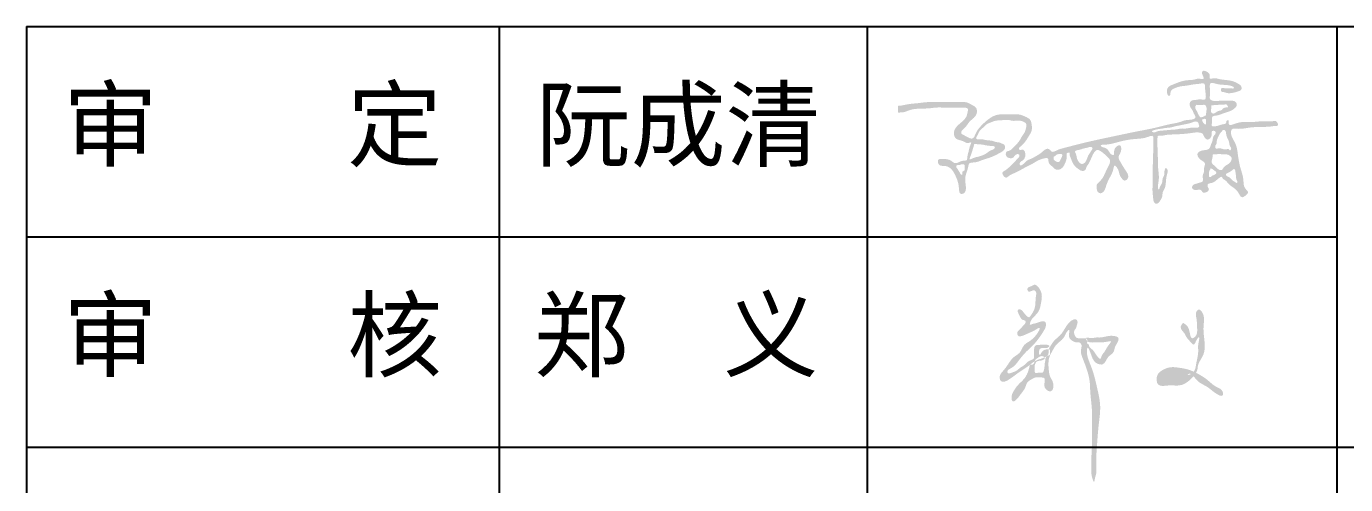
# Model space of a CAD drawing. Header units: millimetres. Extents: x 7577 to 20709, y -191 to 3630.
# Drawn here: x 9452.7 to 9521.5, y 511.9 to 535.8 of the extents above; entities that cross this region are included whole.
import ezdxf

# ---------------------------------------------------------------- set-up
doc = ezdxf.new("R2010")
doc.units = ezdxf.units.MM
doc.layers.add('独立基础', color=110, linetype='Continuous', lineweight=18)
doc.styles.get("Standard").update_dxf_attribs({"font": ''})
doc.styles.get('Standard').set_extended_font_data('SimSun')

# ---------------------------------------------------------------- blocks, each defined once
blk = doc.blocks.new('222')
h = blk.add_hatch(color=256)
edge = h.paths.add_edge_path()
edge.add_spline(control_points=[(563359.747, 2710283.663), (563359.754, 2710283.645), (563359.773, 2710283.611), (563359.796, 2710283.556), (563359.844, 2710283.557), (563359.852, 2710283.52), (563359.815, 2710283.491), (563359.792, 2710283.451), (563359.754, 2710283.425), (563359.732, 2710283.392), (563359.752, 2710283.345), (563359.817, 2710283.356), (563359.868, 2710283.385), (563359.936, 2710283.411), (563359.976, 2710283.435), (563360.06, 2710283.485), (563359.94, 2710283.283), (563359.822, 2710283.268), (563359.782, 2710283.132), (563359.676, 2710283.084), (563359.623, 2710282.986), (563359.56, 2710282.908), (563359.508, 2710282.852), (563359.536, 2710282.711), (563359.708, 2710282.856), (563359.804, 2710282.919), (563359.894, 2710282.976), (563359.963, 2710283.043), (563360.063, 2710283.067), (563360.108, 2710283.095), (563360.161, 2710283.111), (563360.153, 2710283.144), (563360.17, 2710283.187), (563360.098, 2710283.186), (563360.057, 2710283.166), (563360.021, 2710283.083), (563360.009, 2710283.178), (563360.048, 2710283.204), (563360.085, 2710283.2), (563360.12, 2710283.197), (563360.18, 2710283.241), (563360.063, 2710283.248), (563360.019, 2710283.239), (563359.958, 2710283.239), (563359.955, 2710283.17), (563359.954, 2710283.121), (563359.961, 2710283.054), (563359.884, 2710283.044), (563359.842, 2710282.985), (563359.779, 2710282.954), (563359.726, 2710282.902), (563359.674, 2710282.89), (563359.626, 2710282.87), (563359.601, 2710282.918), (563359.695, 2710282.952), (563359.758, 2710283.042), (563359.841, 2710283.145), (563359.942, 2710283.232), (563360.017, 2710283.323), (563360.074, 2710283.411), (563360.112, 2710283.478), (563360.102, 2710283.557), (563360.026, 2710283.535), (563359.975, 2710283.515), (563359.938, 2710283.511), (563359.889, 2710283.486), (563359.922, 2710283.574), (563359.968, 2710283.611), (563360.027, 2710283.68), (563360.043, 2710283.776), (563360.064, 2710283.867), (563360.035, 2710283.947), (563360.003, 2710283.986), (563359.962, 2710284.02), (563359.921, 2710283.984), (563359.866, 2710283.978), (563359.872, 2710283.911), (563359.923, 2710283.927), (563359.956, 2710283.945), (563359.991, 2710283.912), (563359.971, 2710283.843), (563359.977, 2710283.762), (563359.955, 2710283.676), (563359.922, 2710283.631), (563359.89, 2710283.576), (563359.84, 2710283.631), (563359.815, 2710283.665), (563359.787, 2710283.696), (563359.747, 2710283.696), (563359.744, 2710283.671), (563359.747, 2710283.663)], knot_values=[0, 0, 0, 0, 0.241435, 0.484746, 0.623163, 0.707656, 0.859364, 1.130632, 1.266284, 1.397696, 1.578053, 1.714788, 2.098146, 2.321644, 2.557336, 2.71018, 3.240053, 3.945486, 4.357315, 4.704169, 5.276311, 5.625097, 5.924092, 6.143042, 7.031049, 7.411518, 7.694128, 8.286541, 8.534452, 8.876718, 8.990982, 9.069314, 9.245559, 9.384156, 9.72695, 9.868204, 10.143063, 10.268526, 10.403122, 10.568693, 10.707615, 11.044501, 11.296022, 11.420896, 11.67919, 11.910298, 12.095827, 12.357939, 12.642186, 12.941528, 13.194372, 13.492174, 13.616504, 13.706365, 14.000866, 14.458648, 15.125703, 15.529146, 16.0541, 16.532849, 16.781793, 16.98736, 17.280773, 17.475823, 17.666565, 17.764092, 17.984698, 18.302444, 18.666186, 18.968908, 19.464105, 19.741891, 19.939271, 20.084719, 20.299491, 20.492681, 20.647522, 20.848594, 20.960857, 21.081256, 21.312365, 21.744868, 22.081391, 22.316632, 22.458736, 22.702498, 22.921557, 23.041956, 23.181602, 23.276705, 23.276705, 23.276705, 23.276705], degree=3, periodic=0)
edge = h.paths.add_edge_path()
edge.add_spline(control_points=[(563359.901, 2710282.984), (563359.895, 2710282.957), (563359.882, 2710282.901), (563359.836, 2710282.803), (563359.75, 2710282.739), (563359.693, 2710282.651), (563359.661, 2710282.591), (563359.676, 2710282.5), (563359.747, 2710282.554), (563359.783, 2710282.615), (563359.845, 2710282.683), (563359.861, 2710282.768), (563359.921, 2710282.8), (563359.977, 2710282.834), (563360.03, 2710282.825), (563360.099, 2710282.826), (563360.085, 2710282.748), (563360.084, 2710282.677), (563360.205, 2710282.616), (563360.211, 2710282.762), (563360.153, 2710282.833), (563360.145, 2710282.9), (563360.136, 2710282.991), (563360.139, 2710283.078), (563360.193, 2710283.169), (563360.238, 2710283.258), (563360.342, 2710283.318), (563360.359, 2710283.396), (563360.418, 2710283.458), (563360.384, 2710283.338), (563360.436, 2710283.297), (563360.482, 2710283.269), (563360.524, 2710283.278), (563360.575, 2710283.249), (563360.539, 2710283.158), (563360.604, 2710282.998), (563360.669, 2710282.829), (563360.67, 2710282.603), (563360.699, 2710282.432), (563360.69, 2710282.193), (563360.699, 2710281.989), (563360.684, 2710281.805), (563360.687, 2710281.695), (563360.684, 2710281.604), (563360.692, 2710281.554), (563360.721, 2710281.474), (563360.731, 2710281.55), (563360.757, 2710281.609), (563360.743, 2710281.75), (563360.758, 2710281.957), (563360.774, 2710282.205), (563360.813, 2710282.467), (563360.759, 2710282.691), (563360.716, 2710282.888), (563360.651, 2710283.042), (563360.623, 2710283.133), (563360.64, 2710283.244), (563360.694, 2710283.077), (563360.73, 2710283.005), (563360.857, 2710282.975), (563360.883, 2710283.094), (563360.979, 2710283.135), (563360.982, 2710283.219), (563361.021, 2710283.266), (563361.047, 2710283.338), (563360.968, 2710283.359), (563360.891, 2710283.357), (563360.814, 2710283.331), (563360.736, 2710283.339), (563360.688, 2710283.318), (563360.609, 2710283.346), (563360.624, 2710283.294), (563360.667, 2710283.264), (563360.744, 2710283.28), (563360.833, 2710283.27), (563360.887, 2710283.283), (563360.951, 2710283.291), (563360.883, 2710283.215), (563360.865, 2710283.16), (563360.815, 2710283.109), (563360.803, 2710283.039), (563360.734, 2710283.13), (563360.71, 2710283.178), (563360.656, 2710283.209), (563360.658, 2710283.25), (563360.624, 2710283.26), (563360.641, 2710283.289), (563360.632, 2710283.324), (563360.59, 2710283.323), (563360.551, 2710283.328), (563360.501, 2710283.323), (563360.469, 2710283.365), (563360.457, 2710283.415), (563360.492, 2710283.453), (563360.501, 2710283.494), (563360.517, 2710283.541), (563360.49, 2710283.57), (563360.446, 2710283.565), (563360.403, 2710283.529), (563360.352, 2710283.462), (563360.312, 2710283.381), (563360.246, 2710283.328), (563360.197, 2710283.281), (563360.169, 2710283.232), (563360.132, 2710283.179), (563360.15, 2710283.113), (563360.093, 2710283.079), (563360.1, 2710283.039), (563360.09, 2710283.009), (563360.09, 2710282.971), (563360.085, 2710282.931), (563360.069, 2710282.876), (563360.018, 2710282.893), (563359.962, 2710282.873), (563359.962, 2710282.936), (563359.959, 2710282.974), (563359.973, 2710283.006), (563359.995, 2710283.049), (563360.055, 2710283.029), (563360.103, 2710283.074), (563360.055, 2710283.113), (563360.006, 2710283.078), (563359.958, 2710283.044), (563359.955, 2710282.978), (563359.903, 2710282.995), (563359.901, 2710282.984)], knot_values=[0, 0, 0, 0, 0.323183, 0.688057, 1.265438, 1.578524, 1.909631, 2.137553, 2.338433, 2.686776, 3.097923, 3.378242, 3.650315, 3.875533, 4.12048, 4.315311, 4.533266, 4.864068, 5.162473, 5.685517, 5.874437, 6.293279, 6.443449, 6.976463, 7.280525, 7.702981, 8.145843, 8.602973, 8.660681, 9.028769, 9.25183, 9.489451, 9.611924, 9.755129, 10.086723, 10.535745, 11.820585, 12.197219, 13.224019, 13.880256, 15.056014, 15.658186, 16.068334, 16.396452, 16.67531, 16.862109, 16.973071, 17.319025, 17.776507, 18.557383, 19.840175, 20.730779, 21.699683, 22.548276, 23.165681, 23.643501, 23.780724, 24.220123, 24.713003, 25.008634, 25.461518, 25.835338, 26.136051, 26.345753, 26.606272, 26.822509, 27.139715, 27.569335, 27.7657, 28.039262, 28.265837, 28.390288, 28.508218, 28.886147, 29.248668, 29.554142, 29.644771, 29.833902, 30.281951, 30.566762, 30.662216, 30.983224, 31.306298, 31.498465, 31.627419, 31.724103, 31.801055, 31.96733, 32.034639, 32.265184, 32.472299, 32.558457, 32.878262, 32.953673, 33.161724, 33.386254, 33.470782, 33.590375, 33.8598, 34.125813, 34.589903, 34.917625, 35.128942, 35.398271, 35.598688, 35.869184, 36.09329, 36.243391, 36.304974, 36.469943, 36.681166, 36.828286, 37.038108, 37.217499, 37.369818, 37.62416, 37.7046, 37.791709, 38.165414, 38.282109, 38.4089, 38.706737, 38.896922, 39.12496, 39.26717, 39.26717, 39.26717, 39.26717], degree=3, periodic=0)
h = blk.add_hatch(color=256)
edge = h.paths.add_edge_path()
edge.add_spline(control_points=[(563361.872, 2710283.512), (563361.911, 2710283.494), (563361.941, 2710283.431), (563361.953, 2710283.305), (563362.042, 2710283.362), (563362.033, 2710283.464), (563362.034, 2710283.566), (563362.008, 2710283.652), (563362.059, 2710283.706), (563362.142, 2710283.619), (563362.102, 2710283.466), (563362.134, 2710283.289), (563362.135, 2710283.11), (563362.04, 2710283.01), (563362.042, 2710282.924), (563362.002, 2710282.852), (563361.94, 2710282.78), (563361.811, 2710282.709), (563361.689, 2710282.737), (563361.519, 2710282.694), (563361.507, 2710282.863), (563361.598, 2710282.926), (563361.694, 2710282.964), (563361.803, 2710282.951), (563361.895, 2710282.935), (563361.988, 2710282.904), (563362.07, 2710282.86), (563362.176, 2710282.793), (563362.256, 2710282.706), (563362.365, 2710282.673), (563362.37, 2710282.565), (563362.241, 2710282.638), (563362.174, 2710282.709), (563362.058, 2710282.756), (563362.004, 2710282.824), (563361.944, 2710282.896), (563361.891, 2710282.835), (563361.842, 2710282.796), (563361.778, 2710282.764), (563361.703, 2710282.772), (563361.637, 2710282.764), (563361.572, 2710282.813), (563361.61, 2710282.881), (563361.69, 2710282.864), (563361.778, 2710282.865), (563361.863, 2710282.862), (563361.943, 2710282.853), (563362.011, 2710282.905), (563362.02, 2710282.995), (563362.041, 2710283.079), (563362.053, 2710283.168), (563362.041, 2710283.239), (563362.08, 2710283.371), (563362.019, 2710283.299), (563361.998, 2710283.215), (563361.939, 2710283.295), (563361.898, 2710283.334), (563361.878, 2710283.389), (563361.84, 2710283.422), (563361.818, 2710283.47), (563361.839, 2710283.499), (563361.856, 2710283.529), (563361.867, 2710283.514), (563361.872, 2710283.512)], knot_values=[0, 0, 0, 0, 0.53186, 0.87731, 1.070876, 1.531475, 2.040129, 2.397091, 2.570395, 2.758382, 3.590361, 4.40019, 5.022738, 5.728825, 5.95739, 6.041425, 6.746934, 7.125305, 7.783743, 8.330377, 8.840766, 9.25301, 9.651439, 10.103146, 10.582561, 10.820404, 11.324898, 11.731594, 12.374595, 12.803262, 12.991137, 13.383763, 13.947722, 14.495838, 14.775252, 15.124929, 15.339263, 15.606432, 15.952108, 16.177767, 16.537029, 16.776266, 16.986355, 17.269054, 17.683186, 18.116106, 18.32296, 18.672638, 19.02364, 19.406844, 19.784471, 20.066283, 20.481316, 20.654596, 20.967366, 21.246804, 21.513923, 21.749379, 21.922659, 22.160326, 22.286379, 22.392707, 22.460489, 22.460489, 22.460489, 22.460489], degree=3, periodic=0)

msp = doc.modelspace()

# ---------------------------------------------------------------- hatches: boundary and pattern name
h = msp.add_hatch(color=7)
edge = h.paths.add_edge_path(flags=16)
edge.add_spline(control_points=[(9506.314, 528.984), (9506.301, 528.949), (9506.3, 528.871), (9506.378, 528.804), (9506.453, 528.755), (9506.538, 528.738), (9506.627, 528.759), (9506.652, 528.852), (9506.702, 528.928), (9506.733, 529.014), (9506.767, 529.086), (9506.739, 529.174), (9506.626, 529.174), (9506.534, 529.151), (9506.426, 529.128), (9506.395, 529.031), (9506.32, 529.049), (9506.315, 529.01), (9506.317, 528.992), (9506.314, 528.984)], knot_values=[0, 0, 0, 0, 1.094844, 2.010583, 2.936971, 3.772058, 4.559337, 5.371692, 6.406572, 7.298431, 8.125414, 8.707814, 9.723429, 10.914867, 11.774738, 12.831234, 13.232699, 13.516351, 13.791121, 13.791121, 13.791121, 13.791121], degree=3, periodic=0)
edge = h.paths.add_edge_path()
edge.add_spline(control_points=[(9498.191, 531.34), (9498.191, 531.406), (9498.187, 531.511), (9498.197, 531.612), (9498.185, 531.68), (9498.268, 531.676), (9498.453, 531.706), (9498.79, 531.786), (9499.245, 531.807), (9499.643, 531.877), (9500.007, 531.873), (9500.378, 531.872), (9500.769, 531.887), (9501.205, 531.868), (9501.517, 531.878), (9501.831, 531.865), (9502.03, 531.722), (9502.267, 531.613), (9502.334, 531.36), (9502.21, 531.06), (9501.887, 530.878), (9501.736, 530.549), (9501.52, 530.426), (9501.453, 530.226), (9501.735, 530.107), (9502.069, 529.847), (9502.21, 530.166), (9502.307, 530.396), (9502.563, 530.684), (9502.877, 530.972), (9503.19, 531.169), (9503.58, 531.256), (9503.991, 531.217), (9504.468, 531.262), (9504.821, 531.122), (9505.104, 530.985), (9505.167, 530.688), (9505.199, 530.4), (9505.001, 530.079), (9504.822, 529.774), (9504.62, 529.587), (9504.477, 529.469), (9504.538, 529.332), (9504.704, 529.436), (9504.898, 529.19), (9504.805, 528.852), (9504.563, 528.766), (9504.521, 528.658), (9504.564, 528.521), (9504.792, 528.677), (9504.913, 528.846), (9505.174, 528.921), (9505.37, 529.044), (9505.593, 529.163), (9505.763, 529.322), (9505.96, 529.473), (9506.121, 529.392), (9506.233, 529.207), (9506.508, 529.39), (9507.102, 529.544), (9508.104, 529.809), (9509.384, 530.073), (9510.614, 530.339), (9511.617, 530.518), (9512.368, 530.73), (9512.853, 530.797), (9513.227, 530.963), (9513.491, 530.93), (9513.776, 531.053), (9513.613, 531.255), (9513.568, 531.45), (9513.414, 531.607), (9513.39, 531.803), (9513.489, 531.979), (9513.743, 531.971), (9513.956, 532.043), (9514.212, 531.961), (9514.255, 532.127), (9514.24, 532.339), (9514.199, 532.558), (9514.209, 532.891), (9513.886, 532.811), (9513.603, 532.808), (9513.267, 532.721), (9512.916, 532.704), (9512.652, 532.615), (9512.45, 532.51), (9512.392, 532.367), (9512.415, 532.255), (9512.322, 532.165), (9512.224, 532.294), (9512.212, 532.431), (9512.251, 532.674), (9512.574, 532.805), (9512.904, 532.939), (9513.281, 533.028), (9513.626, 533.017), (9513.867, 533.133), (9514.179, 533.021), (9514.109, 533.224), (9514.064, 533.312), (9514.041, 533.406), (9514.075, 533.516), (9514.203, 533.503), (9514.336, 533.454), (9514.476, 533.32), (9514.438, 533.191), (9514.442, 533.049), (9514.704, 533.156), (9514.955, 533.054), (9515.308, 533.026), (9515.654, 532.982), (9515.895, 532.855), (9516.088, 532.746), (9516.132, 532.587), (9516.071, 532.477), (9515.921, 532.425), (9515.717, 532.362), (9515.48, 532.321), (9515.293, 532.352), (9515.182, 532.409), (9515.051, 532.387), (9515.032, 532.5), (9515.054, 532.636), (9515.274, 532.577), (9515.449, 532.586), (9515.586, 532.593), (9515.716, 532.561), (9515.71, 532.667), (9515.536, 532.736), (9515.298, 532.773), (9515.004, 532.775), (9514.788, 532.825), (9514.636, 532.866), (9514.486, 532.885), (9514.446, 532.729), (9514.469, 532.52), (9514.485, 532.283), (9514.433, 532.063), (9514.518, 531.97), (9514.728, 531.897), (9515.09, 531.979), (9515.458, 531.924), (9515.762, 531.951), (9515.94, 531.702), (9515.612, 531.399), (9515.205, 531.32), (9514.88, 531.159), (9514.595, 531.152), (9514.55, 530.991), (9514.604, 530.85), (9514.478, 530.511), (9514.926, 530.652), (9515.125, 530.717), (9515.34, 530.742), (9515.298, 530.9), (9515.481, 530.973), (9515.361, 530.562), (9516.06, 530.897), (9516.539, 530.779), (9517.224, 530.907), (9517.636, 530.839), (9517.889, 530.905), (9517.969, 530.821), (9518.011, 530.753), (9518.01, 530.68), (9517.991, 530.617), (9517.914, 530.625), (9517.796, 530.623), (9517.574, 530.586), (9517.152, 530.571), (9516.549, 530.576), (9516.056, 530.438), (9515.604, 530.514), (9515.505, 530.121), (9515.855, 529.738), (9515.922, 529.064), (9516.032, 528.439), (9516.247, 527.87), (9516.194, 527.409), (9516.532, 527.172), (9516.321, 526.984), (9516.076, 526.836), (9515.905, 527.337), (9515.5, 527.475), (9515.298, 527.793), (9515.122, 527.863), (9515.099, 528.046), (9514.779, 527.778), (9514.626, 527.643), (9514.328, 527.628), (9514.333, 527.441), (9514.409, 527.37), (9514.405, 527.221), (9514.259, 527.149), (9514.075, 527.127), (9514.019, 527.329), (9513.81, 527.286), (9513.662, 527.278), (9513.513, 527.35), (9513.542, 527.567), (9513.766, 527.611), (9513.927, 527.668), (9514.162, 527.734), (9514.037, 528.005), (9514.172, 528.213), (9514.129, 528.441), (9514.255, 528.683), (9514.033, 528.82), (9513.865, 528.931), (9513.772, 529.189), (9513.978, 529.347), (9514.187, 529.357), (9514.461, 529.415), (9514.5, 529.658), (9514.622, 529.854), (9514.608, 530.066), (9514.736, 530.175), (9514.783, 530.293), (9514.7, 530.385), (9514.54, 530.379), (9514.565, 530.193), (9514.538, 530.029), (9514.334, 529.852), (9514.149, 530.04), (9514.11, 530.235), (9513.825, 530.316), (9513.327, 530.218), (9512.729, 530.186), (9512.168, 530.172), (9511.932, 530.095), (9511.731, 530.129), (9511.728, 529.997), (9511.712, 529.822), (9511.729, 529.468), (9511.75, 529.01), (9511.736, 528.451), (9511.845, 527.86), (9511.732, 527.569), (9511.769, 527.278), (9511.832, 527.35), (9511.838, 527.443), (9511.925, 527.556), (9511.989, 527.72), (9511.981, 527.91), (9512.099, 528.058), (9512.066, 528.221), (9512.108, 528.316), (9512.131, 528.446), (9512.207, 528.403), (9512.293, 528.305), (9512.181, 528.01), (9512.169, 527.687), (9512.126, 527.366), (9511.973, 527.171), (9512, 526.935), (9511.873, 526.738), (9511.756, 526.556), (9511.589, 526.572), (9511.508, 526.711), (9511.497, 526.938), (9511.455, 527.229), (9511.482, 527.688), (9511.474, 528.239), (9511.492, 529.067), (9511.52, 529.615), (9511.504, 530.166), (9511.079, 529.978), (9510.724, 529.961), (9510.121, 529.907), (9509.65, 529.777), (9509.195, 529.661), (9508.992, 529.651), (9508.72, 529.64), (9508.846, 529.495), (9509.033, 529.509), (9509.199, 529.312), (9509.277, 529.14), (9509.477, 529.089), (9509.447, 529.313), (9509.502, 529.464), (9509.614, 529.589), (9509.795, 529.652), (9509.862, 529.4), (9509.794, 529.21), (9509.662, 529.003), (9509.762, 528.796), (9509.898, 528.563), (9510.06, 528.298), (9510.24, 528.046), (9510.161, 527.828), (9509.994, 527.746), (9509.859, 527.886), (9509.747, 528.049), (9509.711, 528.247), (9509.645, 528.413), (9509.471, 528.662), (9509.409, 528.267), (9509.27, 527.988), (9509.055, 527.606), (9508.99, 527.248), (9508.765, 527.074), (9508.563, 527.194), (9508.56, 527.38), (9508.526, 527.563), (9508.709, 527.725), (9508.907, 527.938), (9509.029, 528.271), (9509.172, 528.525), (9509.256, 528.722), (9509.246, 528.89), (9509.032, 529.077), (9508.858, 529.276), (9508.613, 529.385), (9508.492, 529.341), (9508.289, 529.072), (9508.221, 528.744), (9508.001, 528.479), (9507.995, 528.307), (9507.819, 528.265), (9507.702, 528.305), (9507.543, 528.41), (9507.364, 528.565), (9507.253, 528.8), (9507.2, 528.962), (9507.14, 529.082), (9507.148, 529.158), (9507.156, 529.248), (9507.077, 529.23), (9506.953, 529.226), (9507.012, 528.969), (9506.926, 528.73), (9506.818, 528.465), (9506.604, 528.336), (9506.388, 528.329), (9506.262, 528.504), (9506.101, 528.606), (9506.027, 528.761), (9506.043, 528.985), (9505.719, 528.917), (9505.483, 528.832), (9505.163, 528.62), (9504.771, 528.445), (9504.352, 528.188), (9504.021, 528.075), (9503.856, 527.916), (9503.746, 527.952), (9503.674, 528.045), (9503.593, 528.212), (9503.772, 528.294), (9503.933, 528.42), (9504.117, 528.594), (9504.301, 528.767), (9504.405, 528.92), (9504.5, 528.991), (9504.551, 529.101), (9504.433, 529.189), (9504.284, 529.113), (9504.208, 528.945), (9504.018, 528.93), (9503.859, 528.995), (9503.797, 529.13), (9503.821, 529.304), (9504.051, 529.322), (9504.256, 529.566), (9504.509, 529.793), (9504.646, 530.093), (9504.801, 530.275), (9504.862, 530.501), (9504.919, 530.728), (9504.737, 530.851), (9504.493, 530.943), (9504.212, 530.86), (9503.912, 530.97), (9503.674, 530.922), (9503.416, 530.921), (9503.185, 530.884), (9502.999, 530.794), (9502.826, 530.738), (9502.721, 530.62), (9502.565, 530.487), (9502.401, 530.337), (9502.359, 530.154), (9502.277, 530.072), (9502.248, 529.909), (9502.454, 529.942), (9502.628, 529.926), (9502.853, 529.863), (9503.099, 529.874), (9503.294, 529.772), (9503.476, 529.777), (9503.603, 529.701), (9503.744, 529.668), (9503.774, 529.544), (9503.767, 529.431), (9503.665, 529.304), (9503.392, 529.16), (9503.028, 528.971), (9502.62, 528.872), (9502.318, 528.732), (9502.103, 528.72), (9501.871, 528.697), (9501.849, 528.439), (9501.76, 528.202), (9501.667, 527.885), (9501.718, 527.573), (9501.741, 527.295), (9501.652, 527.096), (9501.374, 527.047), (9501.371, 527.404), (9501.318, 527.73), (9501.171, 528.073), (9500.982, 528.398), (9500.689, 528.577), (9500.399, 528.519), (9500.26, 528.682), (9500.25, 528.904), (9500.445, 528.903), (9500.658, 528.907), (9500.92, 528.874), (9501.211, 528.572), (9501.477, 528.857), (9501.799, 528.8), (9501.795, 529.06), (9501.868, 529.258), (9501.909, 529.502), (9501.965, 529.637), (9502.04, 529.809), (9501.799, 529.685), (9501.648, 529.819), (9501.428, 529.881), (9501.198, 529.935), (9501.112, 530.123), (9501.093, 530.299), (9501.172, 530.543), (9501.444, 530.776), (9501.749, 531.03), (9501.808, 531.307), (9501.869, 531.577), (9501.595, 531.574), (9501.274, 531.577), (9500.774, 531.563), (9500.269, 531.61), (9499.793, 531.535), (9499.342, 531.53), (9498.901, 531.513), (9498.536, 531.339), (9498.37, 531.331), (9498.191, 531.324), (9498.191, 531.34)], knot_values=[0, 0, 0, 0, 1.976312, 3.018367, 3.269898, 3.749702, 4.834006, 9.62362, 13.452743, 18.627688, 21.612948, 24.346242, 29.741381, 33.302581, 37.366558, 39.173731, 42.502539, 44.546889, 46.627753, 49.567369, 53.604173, 57.284866, 59.75768, 61.074803, 62.326696, 67.979375, 69.132216, 71.889253, 75.683349, 80.376133, 84.739519, 86.490853, 92.234156, 97.068019, 100.429757, 103.693796, 105.598345, 109.17742, 112.023186, 116.60901, 119.542734, 120.725083, 121.411546, 123.11809, 124.588039, 129.410696, 130.720715, 131.927345, 132.512105, 134.442431, 137.229942, 139.767682, 141.969606, 144.264473, 147.202208, 149.156303, 150.995179, 151.77243, 155.250043, 157.768724, 171.532936, 185.086132, 197.290427, 209.084545, 215.623844, 220.562481, 223.780967, 227.404624, 228.938971, 231.18602, 232.99334, 235.279714, 237.39077, 238.413247, 240.945245, 243.852354, 245.95977, 246.754168, 248.413036, 252.429649, 254.024041, 256.622344, 259.532533, 263.465936, 266.597203, 270.043433, 271.790493, 273.165009, 274.278271, 275.155617, 275.96863, 278.137574, 279.489418, 282.933465, 287.218074, 290.631735, 294.43893, 297.066035, 299.279555, 300.631477, 301.741743, 302.480205, 303.51679, 304.510579, 305.744526, 308.045667, 309.10708, 309.738011, 311.721468, 314.587144, 318.560317, 321.978382, 324.929444, 326.726307, 328.375842, 329.212915, 330.25815, 332.912487, 335.737852, 337.322197, 338.464063, 339.540303, 340.517248, 341.291475, 343.24226, 345.424661, 346.906066, 347.790693, 348.283761, 349.37956, 352.817893, 355.786154, 358.093634, 359.322049, 360.782347, 361.645093, 363.565636, 367.250663, 368.807935, 369.801923, 370.698936, 375.382624, 380.290659, 382.057817, 384.048911, 387.541174, 392.467198, 396.884683, 398.870852, 399.463262, 401.525914, 403.50169, 407.635898, 409.387035, 411.233271, 412.280452, 413.20357, 415.190434, 419.044115, 426.82695, 433.696307, 438.234604, 439.880328, 440.5342, 441.546128, 442.183141, 442.753004, 443.168649, 444.25252, 446.435187, 449.787888, 457.012911, 463.817808, 466.622312, 467.653782, 474.772731, 480.221843, 487.75307, 493.758919, 498.268061, 500.770469, 503.126663, 504.93944, 508.215227, 514.602973, 517.725651, 519.162893, 519.653701, 522.57407, 525.985365, 528.091346, 529.420767, 530.44176, 531.074818, 533.51958, 534.412854, 536.192404, 538.038156, 539.769774, 540.822907, 542.444399, 544.691107, 546.792547, 548.016807, 551.031041, 552.848139, 555.141276, 557.888754, 559.117839, 562.162851, 564.274516, 565.814007, 568.969099, 570.805367, 573.405532, 575.322644, 577.850069, 578.932876, 580.303886, 580.965396, 582.395387, 583.584192, 585.599442, 587.646145, 589.914983, 591.789159, 593.27422, 597.94608, 607.063846, 611.402782, 614.073872, 615.321987, 615.878503, 617.519975, 620.919802, 626.227157, 631.278458, 637.955565, 642.446505, 643.232821, 643.760483, 644.456326, 646.177092, 647.742257, 649.719808, 651.636288, 652.979528, 654.238301, 655.194152, 655.659487, 656.394987, 659.092563, 663.591374, 666.73103, 668.397875, 670.738048, 673.250698, 675.453964, 676.439317, 677.660828, 679.829027, 683.261807, 686.437325, 693.520123, 699.871158, 710.80178, 711.665262, 714.371367, 719.852061, 724.798696, 731.582425, 735.049173, 737.977924, 739.413207, 740.181114, 742.294893, 744.847896, 747.080249, 748.01495, 749.656081, 751.744516, 753.156469, 754.723524, 756.064382, 759.453584, 761.036376, 762.882106, 765.701193, 769.323154, 772.347842, 774.172791, 775.585183, 777.013936, 779.293074, 781.697647, 782.695741, 785.087573, 787.226283, 790.776274, 796.031545, 799.610519, 801.573474, 803.326881, 805.300637, 806.912735, 808.495868, 812.035945, 815.779267, 818.869602, 820.811829, 822.125877, 823.541907, 828.940789, 830.302191, 831.031036, 832.606796, 840.023967, 840.684534, 842.883131, 844.244533, 845.363175, 846.535711, 849.926761, 852.286909, 854.171399, 855.113645, 856.128269, 856.673621, 857.147526, 858.050728, 860.090115, 862.716938, 866.384136, 867.936357, 870.065038, 872.061231, 873.982345, 875.67185, 877.131449, 879.445427, 882.719542, 885.677448, 890.574174, 895.673374, 900.269723, 901.080783, 902.0814, 903.195863, 904.760709, 906.51745, 907.912156, 911.149921, 913.959999, 915.505406, 916.565642, 917.656816, 918.348052, 920.340725, 921.570186, 923.703426, 925.112377, 926.520541, 927.902372, 929.517787, 932.398315, 937.179688, 939.59686, 942.195605, 944.091548, 946.864224, 947.8244, 950.291283, 954.566441, 955.923755, 959.676397, 961.5313, 963.693704, 966.5664, 967.727809, 969.03891, 971.169049, 973.960761, 975.413252, 976.517354, 977.539594, 979.222904, 980.846563, 983.344484, 985.952933, 988.091281, 989.728729, 991.182119, 992.528204, 993.655163, 994.585274, 995.88215, 998.258073, 1003.821633, 1008.058251, 1010.833525, 1013.583601, 1014.67668, 1017.228742, 1019.702485, 1022.748285, 1026.782974, 1029.033757, 1031.10648, 1032.665939, 1035.775685, 1038.774974, 1043.505154, 1046.495812, 1049.996333, 1053.115253, 1054.040804, 1056.294707, 1057.620278, 1059.043068, 1062.953747, 1065.090649, 1070.123473, 1071.433068, 1073.272203, 1075.944948, 1078.502315, 1080.15249, 1081.014965, 1082.574426, 1084.823859, 1086.961129, 1089.405106, 1091.419354, 1092.609896, 1094.709199, 1098.735043, 1103.263313, 1105.737056, 1107.750914, 1109.564562, 1112.173013, 1118.219875, 1124.030812, 1127.369626, 1132.591904, 1137.489058, 1140.639116, 1143.742249, 1144.231568, 1144.231568, 1144.231568, 1144.231568], degree=3, periodic=0)
edge = h.paths.add_edge_path(flags=16)
edge.add_spline(control_points=[(9507.433, 529.245), (9507.467, 529.185), (9507.504, 529.062), (9507.525, 528.892), (9507.615, 528.755), (9507.718, 528.631), (9507.872, 528.652), (9507.98, 528.746), (9508.047, 528.914), (9508.102, 529.074), (9508.189, 529.199), (9508.249, 529.299), (9508.303, 529.384), (9508.352, 529.464), (9508.27, 529.565), (9508.083, 529.484), (9507.872, 529.464), (9507.673, 529.375), (9507.521, 529.368), (9507.421, 529.314), (9507.425, 529.259), (9507.433, 529.245)], knot_values=[0, 0, 0, 0, 2.065977, 3.778019, 5.026363, 7.020016, 7.991516, 9.334166, 11.098954, 13.338472, 14.354147, 15.643986, 16.805999, 17.506465, 18.120776, 20.055848, 22.53053, 24.848178, 26.280873, 27.23305, 27.71727, 27.71727, 27.71727, 27.71727], degree=3, periodic=0)
edge = h.paths.add_edge_path(flags=17)
edge.add_spline(control_points=[(9513.776, 530.85), (9513.802, 530.849), (9513.861, 530.802), (9513.874, 530.71), (9513.916, 530.63), (9513.856, 530.499), (9513.549, 530.587), (9513.279, 530.469), (9512.968, 530.508), (9512.718, 530.436), (9512.395, 530.43), (9512.052, 530.383), (9511.735, 530.377), (9511.533, 530.253), (9511.402, 530.36), (9511.715, 530.473), (9511.881, 530.465), (9512.163, 530.532), (9512.398, 530.531), (9512.637, 530.611), (9512.864, 530.649), (9513.114, 530.707), (9513.355, 530.746), (9513.552, 530.812), (9513.655, 530.86), (9513.729, 530.86), (9513.763, 530.851), (9513.776, 530.85)], knot_values=[0, 0, 0, 0, 0.777686, 1.929051, 2.760418, 3.308433, 5.798843, 10.064954, 12.451385, 14.874019, 17.777373, 22.090389, 25.106741, 27.549329, 27.908396, 29.455131, 33.457187, 35.066045, 37.764147, 40.527792, 42.5051, 44.669727, 48.209364, 49.784594, 50.888217, 51.544484, 51.936834, 51.936834, 51.936834, 51.936834], degree=3, periodic=0)
edge = h.paths.add_edge_path(flags=16)
edge.add_spline(control_points=[(9514.061, 530.907), (9514.074, 530.867), (9514.106, 530.798), (9514.161, 530.731), (9514.249, 530.679), (9514.269, 530.798), (9514.258, 530.871), (9514.271, 530.966), (9514.22, 531.004), (9514.153, 530.997), (9514.102, 530.977), (9514.038, 530.948), (9514.057, 530.919), (9514.061, 530.907)], knot_values=[0, 0, 0, 0, 1.245613, 2.175218, 2.84887, 3.463701, 4.88207, 5.540711, 6.008538, 6.560514, 7.449846, 7.84399, 8.22639, 8.22639, 8.22639, 8.22639], degree=3, periodic=0)
edge = h.paths.add_edge_path(flags=16)
edge.add_spline(control_points=[(9513.742, 531.698), (9513.716, 531.687), (9513.674, 531.599), (9513.728, 531.473), (9513.815, 531.361), (9513.84, 531.245), (9513.898, 531.163), (9513.947, 531.067), (9514.052, 531.087), (9514.139, 531.113), (9514.193, 531.163), (9514.264, 531.178), (9514.261, 531.239), (9514.269, 531.39), (9514.324, 531.584), (9514.201, 531.743), (9514.081, 531.721), (9513.966, 531.711), (9513.858, 531.728), (9513.788, 531.726), (9513.748, 531.731), (9513.729, 531.71), (9513.746, 531.7), (9513.742, 531.698)], knot_values=[0, 0, 0, 0, 0.861244, 2.431031, 3.852702, 5.085635, 5.85594, 6.934384, 7.860311, 8.665001, 9.656767, 10.144616, 10.436036, 11.285115, 14.912628, 15.689596, 16.719567, 18.186906, 19.266269, 19.953127, 20.276731, 20.450871, 20.557842, 20.557842, 20.557842, 20.557842], degree=3, periodic=0)
edge = h.paths.add_edge_path(flags=16)
edge.add_spline(control_points=[(9514.537, 531.654), (9514.536, 531.6), (9514.526, 531.514), (9514.521, 531.402), (9514.53, 531.308), (9514.602, 531.278), (9514.682, 531.269), (9514.763, 531.329), (9514.853, 531.385), (9514.959, 531.426), (9515.08, 531.435), (9515.134, 531.537), (9515.219, 531.579), (9515.303, 531.595), (9515.362, 531.593), (9515.427, 531.606), (9515.378, 531.667), (9515.352, 531.777), (9515.148, 531.724), (9514.971, 531.745), (9514.807, 531.709), (9514.678, 531.715), (9514.609, 531.705), (9514.536, 531.719), (9514.541, 531.679), (9514.537, 531.665), (9514.537, 531.654)], knot_values=[0, 0, 0, 0, 1.627271, 2.564917, 3.463325, 4.107991, 4.704694, 5.809748, 6.927935, 7.926836, 9.222179, 10.242214, 11.082175, 11.993147, 12.703979, 13.04412, 13.515506, 14.375081, 16.367968, 18.130075, 20.108708, 21.275945, 21.825603, 22.498973, 22.613285, 22.934178, 22.934178, 22.934178, 22.934178], degree=3, periodic=0)
edge = h.paths.add_edge_path(flags=16)
edge.add_spline(control_points=[(9515.098, 530.349), (9515.047, 530.306), (9514.962, 530.213), (9514.892, 530.033), (9514.807, 529.878), (9514.828, 529.709), (9514.741, 529.611), (9514.728, 529.507), (9514.779, 529.425), (9514.907, 529.469), (9515.079, 529.453), (9515.266, 529.364), (9515.444, 529.458), (9515.502, 529.325), (9515.616, 529.448), (9515.461, 529.593), (9515.48, 529.802), (9515.379, 529.976), (9515.315, 530.135), (9515.3, 530.266), (9515.284, 530.377), (9515.213, 530.425), (9515.105, 530.426), (9515.111, 530.361), (9515.098, 530.349)], knot_values=[0, 0, 0, 0, 2.001049, 3.674502, 5.771722, 7.156147, 8.41876, 9.470853, 10.127335, 10.852845, 13.021442, 15.353893, 16.866073, 17.608889, 18.399536, 20.205357, 22.625681, 24.41842, 26.100767, 27.697592, 28.445905, 29.247463, 30.191838, 30.721959, 30.721959, 30.721959, 30.721959], degree=3, periodic=0)
edge = h.paths.add_edge_path(flags=16)
edge.add_spline(control_points=[(9514.605, 529.036), (9514.6, 528.982), (9514.574, 528.879), (9514.529, 528.715), (9514.65, 528.592), (9514.777, 528.482), (9514.894, 528.352), (9515.082, 528.291), (9515.165, 528.452), (9515.295, 528.577), (9515.478, 528.658), (9515.571, 528.804), (9515.623, 528.955), (9515.508, 529.082), (9515.349, 529.155), (9515.145, 529.119), (9514.95, 529.187), (9514.778, 529.132), (9514.67, 529.161), (9514.589, 529.116), (9514.607, 529.064), (9514.605, 529.036)], knot_values=[0, 0, 0, 0, 1.621992, 3.308842, 4.508909, 6.438784, 8.406396, 9.887104, 11.272649, 13.072815, 15.431049, 16.969104, 18.225996, 19.790057, 21.47997, 23.344688, 25.770547, 27.41792, 28.509462, 29.001281, 29.820485, 29.820485, 29.820485, 29.820485], degree=3, periodic=0)
edge = h.paths.add_edge_path(flags=16)
edge.add_spline(control_points=[(9514.482, 528.347), (9514.447, 528.325), (9514.403, 528.225), (9514.42, 528.105), (9514.401, 528.008), (9514.434, 527.949), (9514.504, 527.951), (9514.562, 528.028), (9514.663, 528.059), (9514.749, 528.105), (9514.812, 528.157), (9514.781, 528.237), (9514.721, 528.284), (9514.656, 528.324), (9514.613, 528.372), (9514.557, 528.389), (9514.506, 528.421), (9514.468, 528.383), (9514.492, 528.353), (9514.482, 528.347)], knot_values=[0, 0, 0, 0, 1.23237, 2.862046, 3.675794, 4.080594, 4.699096, 5.35691, 6.876583, 7.681133, 8.417953, 8.942195, 9.954773, 10.679344, 11.236603, 11.826958, 12.460554, 12.741244, 13.107108, 13.107108, 13.107108, 13.107108], degree=3, periodic=0)
edge = h.paths.add_edge_path(flags=16)
edge.add_spline(control_points=[(9515.388, 528.175), (9515.356, 528.16), (9515.3, 528.133), (9515.293, 528.028), (9515.411, 527.985), (9515.515, 527.922), (9515.598, 527.824), (9515.683, 527.745), (9515.777, 527.708), (9515.842, 527.628), (9515.929, 527.693), (9515.856, 527.797), (9515.821, 527.901), (9515.831, 528.032), (9515.792, 528.157), (9515.798, 528.274), (9515.76, 528.382), (9515.67, 528.369), (9515.627, 528.312), (9515.563, 528.273), (9515.506, 528.227), (9515.456, 528.202), (9515.416, 528.189), (9515.399, 528.18), (9515.388, 528.175)], knot_values=[0, 0, 0, 0, 1.078617, 1.584482, 2.769352, 4.19498, 5.366298, 6.581313, 7.563654, 8.507528, 8.990575, 10.154726, 11.423765, 12.462376, 13.998568, 15.210379, 16.153849, 16.746294, 17.483217, 18.246977, 18.971547, 19.662222, 19.902153, 20.241453, 20.241453, 20.241453, 20.241453], degree=3, periodic=0)
edge = h.paths.add_edge_path(flags=16)
edge.add_spline(control_points=[(9501.237, 528.454), (9501.262, 528.428), (9501.303, 528.371), (9501.346, 528.285), (9501.418, 528.202), (9501.432, 528.1), (9501.584, 528.048), (9501.491, 528.269), (9501.672, 528.276), (9501.658, 528.404), (9501.664, 528.488), (9501.68, 528.583), (9501.596, 528.641), (9501.479, 528.623), (9501.372, 528.571), (9501.254, 528.596), (9501.207, 528.505), (9501.229, 528.463), (9501.237, 528.454)], knot_values=[0, 0, 0, 0, 1.076924, 2.082744, 2.865184, 4.332782, 4.901003, 6.550431, 7.733202, 8.571799, 9.759042, 10.52869, 11.144503, 12.459715, 13.851956, 14.688205, 15.691416, 16.049705, 16.049705, 16.049705, 16.049705], degree=3, periodic=0)
edge = h.paths.add_edge_path(flags=16)
edge.add_spline(control_points=[(9502.155, 529.645), (9502.134, 529.56), (9502.082, 529.387), (9502.011, 529.165), (9501.956, 529.021), (9501.89, 528.842), (9502.167, 528.985), (9502.401, 529.019), (9502.765, 529.147), (9502.989, 529.357), (9503.195, 529.396), (9503.286, 529.599), (9502.866, 529.565), (9502.603, 529.678), (9502.353, 529.654), (9502.171, 529.706), (9502.158, 529.656), (9502.155, 529.645)], knot_values=[0, 0, 0, 0, 2.639694, 5.480822, 6.640847, 7.833901, 9.379189, 12.619169, 16.706763, 20.039631, 21.716381, 22.636913, 25.384768, 29.554076, 32.467188, 33.476001, 33.820235, 33.820235, 33.820235, 33.820235], degree=3, periodic=0)

# ---------------------------------------------------------------- linework, layer by layer
at = {"color": 7}
for p, q in [((9452.702, 535.823), (9452.702, 480.923)), ((9477.376, 535.823), (9477.376, 480.923)), ((9496.57, 535.823), (9496.57, 480.923)), ((9521.092, 535.823), (9521.092, 480.923))]:
    msp.add_line(p, q, dxfattribs=at)
msp.add_lwpolyline([(9452.702, 535.823), (9637.988, 535.823)], dxfattribs=at)
at = {"color": 7, "lineweight": -3}
for points in [[(9452.702, 524.843), (9521.092, 524.843)], [(9452.702, 513.863), (9637.988, 513.863)]]:
    msp.add_lwpolyline(points, dxfattribs=at)

# ---------------------------------------------------------------- block references
at = {"layer": '独立基础', "xscale": 4.090909090130336, "yscale": 4.090909090130336, "zscale": 4.090909090130336, "rotation": 0.007458666410116618}
msp.add_blockref('222', (-2293705.702, -11087303.07), dxfattribs=at)

# ---------------------------------------------------------------- texts
at = {"color": 7, "char_height": 3.6316, "width": 75.96088, "attachment_point": 1}
for s, insert in [('\\fSimSun|b0|i0|c134|p49;审    定', (9454.613, 532.515)), ('{\\fSimSun|b0|i0|c134|p49;阮成清}', (9479.287, 532.515)), ('\\fSimSun|b0|i0|c134|p49;审    核', (9454.613, 521.535)), ('{\\fSimSun|b0|i0|c134|p49;郑  义}', (9479.18, 521.54))]:
    msp.add_mtext(s, dxfattribs=dict(at, insert=insert))

doc.saveas('drawing.dxf')
